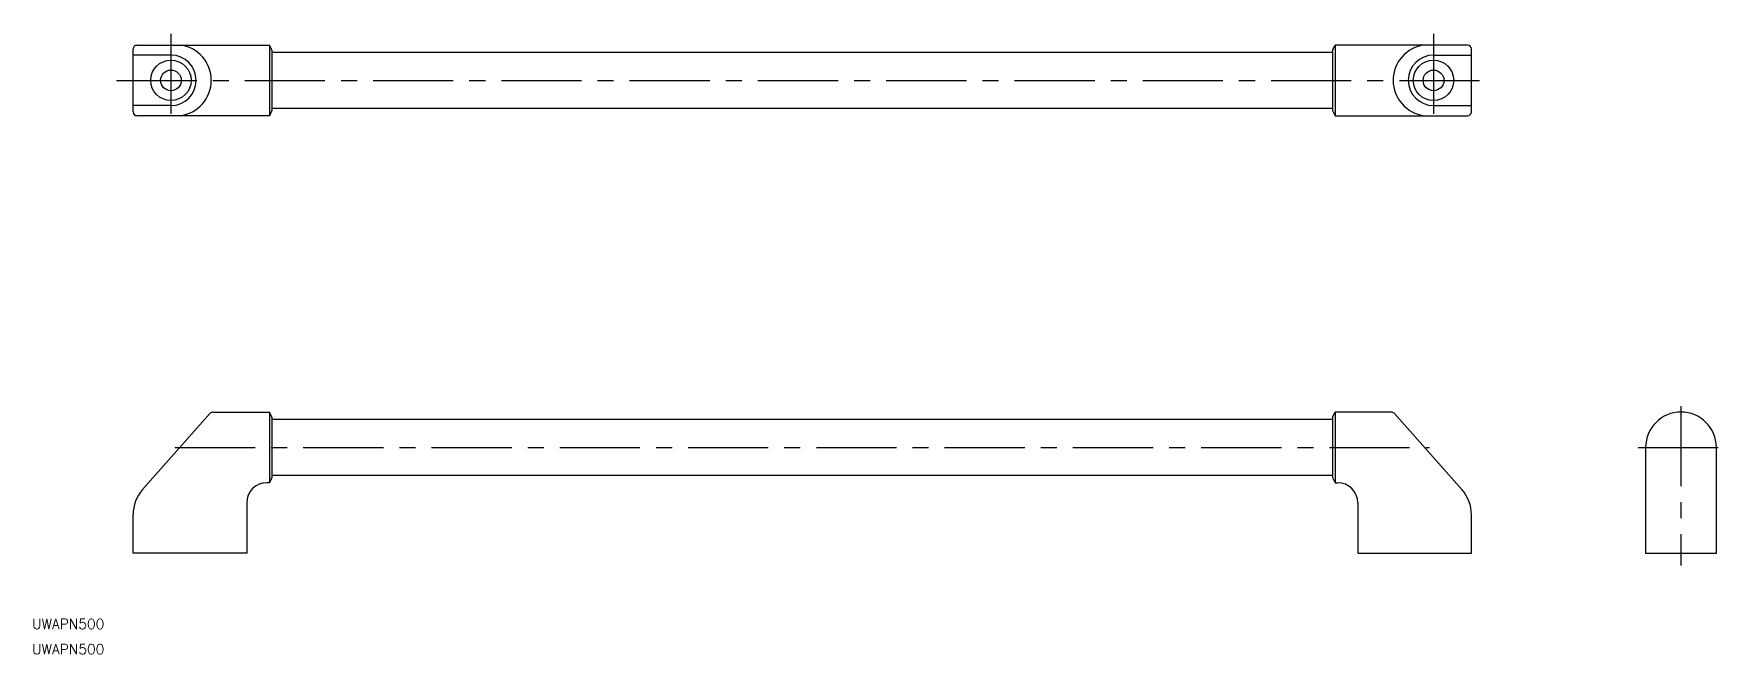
# Model space of a CAD drawing. Extents: x 11 to 679, y 10 to 256.
import ezdxf

# ---------------------------------------------------------------- set-up
doc = ezdxf.new("R2010")
doc.units = 0
doc.linetypes.add('CENTER', pattern=[50.8, 31.75, -6.35, 6.35, -6.35])
doc.layers.get('0').update_dxf_attribs({"linetype": 'CONTINUOUS'})
doc.layers.add('CENTER', color=1, linetype='CENTER')
doc.styles.get("Standard").update_dxf_attribs({"font": 'txt.shx'})

msp = doc.modelspace()

# ---------------------------------------------------------------- linework, layer by layer
at = {"color": 7, "linetype": 'CONTINUOUS'}
for p, q in [((50, 224.94), (50, 249.94)), ((65, 247.44), (50, 247.44)), ((51.5, 251.44), (104, 251.44)), ((104, 251.44), (104, 223.44)), ((105, 249.44), (104, 251.44)), ((105, 249.44), (105, 225.44)), ((525, 248.44), (105, 248.44)), ((525, 249.44), (526, 251.44)), ((525, 249.44), (525, 225.44)), ((526, 251.44), (526, 223.44)), ((578.5, 251.44), (526, 251.44)), ((565, 247.44), (580, 247.44)), ((580, 224.94), (580, 249.94)), ((65, 227.44), (50, 227.44)), ((565, 227.44), (580, 227.44)), ((104, 223.44), (51.5, 223.44)), ((105, 225.44), (104, 223.44)), ((105, 226.44), (525, 226.44)), ((525, 225.44), (526, 223.44)), ((526, 223.44), (578.5, 223.44)), ((80.55, 105.49), (53.77, 75.26)), ((81.68, 106), (104, 106)), ((105, 104), (104, 106)), ((104, 106), (104, 78)), ((105, 104), (105, 80)), ((525, 103), (105, 103)), ((525, 104), (526, 106)), ((525, 104), (525, 80)), ((526, 106), (526, 78)), ((548.32, 106), (526, 106)), ((549.45, 105.49), (576.23, 75.26)), ((649, 92), (649, 50)), ((677, 50), (677, 92)), ((105, 81), (525, 81)), ((104, 78), (103, 78)), ((105, 80), (104, 78)), ((525, 80), (526, 78)), ((526, 78), (527, 78)), ((95, 70), (95, 50)), ((535, 70), (535, 50)), ((50, 50), (50, 65.31)), ((580, 50), (580, 65.31)), ((95, 50), (50, 50)), ((535, 50), (580, 50)), ((649, 50), (677, 50))]:
    msp.add_line(p, q, dxfattribs=at)
for centre, radius in [((65, 237.44), 8), ((65, 237.44), 4.1), ((565, 237.44), 8), ((565, 237.44), 4.1)]:
    msp.add_circle(centre, radius, dxfattribs=at)
for centre, radius, start, end in [((51.5, 249.94), 1.5, 90, 180), ((65, 237.44), 10, 270, 90), ((66.9, 237.44), 14.1, 276.93646, 83.06354), ((563.1, 237.44), 14.1, 96.93646, 263.06354), ((565, 237.44), 10, 90, 270), ((578.5, 249.94), 1.5, 0, 90), ((51.5, 224.94), 1.5, 180, 270), ((578.5, 224.94), 1.5, 270, 0), ((81.68, 104.5), 1.5, 90, 138.46823), ((548.32, 104.5), 1.5, 41.53177, 90), ((663, 92), 14, 0, 180), ((65, 65.31), 15, 138.46823, 180), ((103, 70), 8, 90, 180), ((527, 70), 8, 0, 90), ((565, 65.31), 15, 0, 41.53177)]:
    msp.add_arc(centre, radius, start, end, dxfattribs=at)
at = {"layer": 'CENTER', "color": 1, "linetype": 'CENTER'}
for p, q in [((65, 255.92), (65, 218.6)), ((565, 255.92), (565, 218.6)), ((43.46, 237.44), (586.54, 237.44)), ((663, 108.38), (663, 45.12)), ((66.6, 92), (563.4, 92)), ((646.03, 92), (679.33, 92))]:
    msp.add_line(p, q, dxfattribs=at)

# ---------------------------------------------------------------- texts
at = {"color": 7, "linetype": 'CONTINUOUS'}
for p in [(10, 20), (10, 10)]:
    msp.add_text('UWAPN500', height=4, dxfattribs=at).set_placement(p)

doc.saveas('drawing.dxf')
